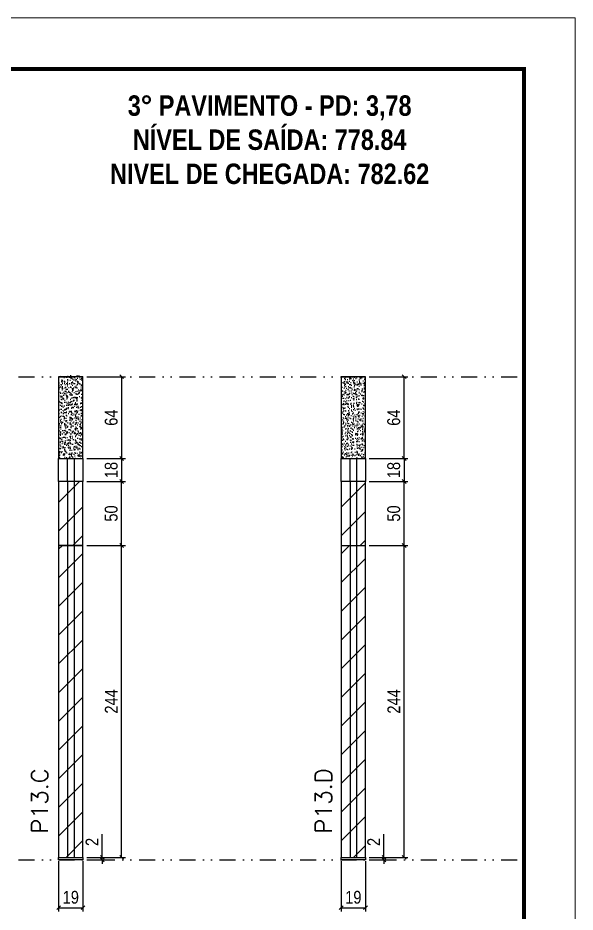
# Model space of a CAD drawing. Extents: x 2949 to 9203, y -16089 to 12527.
# Drawn here: x 3999 to 4434, y -3104 to -2405 of the extents above; entities that cross this region are included whole.
import ezdxf

# ---------------------------------------------------------------- set-up
doc = ezdxf.new("R2010")
doc.units = 0
doc.linetypes.add('DASHED', pattern=[0.75, 0.5, -0.25])
doc.linetypes.add('DIVIDE2', pattern=[0.625, 0.25, -0.125, 0, -0.125, 0, -0.125])
for name, color, linetype in [('COTA', 241, 'Continuous'), ('NOMENCLATURA', 7, 'Continuous'), ('Nível', 160, 'Continuous'), ('Painéis', 200, 'Continuous'), ('SARR_2.2x7', 40, 'Continuous')]:
    doc.layers.add(name, color=color, linetype=linetype)
for name, color, linetype, lineweight in [('Folhas', 255, 'Continuous', 9), ('Hachura', 251, 'Continuous', 9), ('SARRAFO DE PRESSAO', 251, 'DASHED', 9), ('Texto Seção', 7, 'Continuous', 15)]:
    doc.layers.add(name, color=color, linetype=linetype, lineweight=lineweight)
doc.styles.add('COTA TECNICA', font='techl___.ttf', dxfattribs={"height": 10})
doc.styles.add('COTA TECNICA-50', font='techl___.ttf', dxfattribs={"height": 10})
doc.styles.add('REGUA-120', font='ROMANS.shx', dxfattribs={"height": 15})
doc.styles.add('ROMANC', font='techb___.ttf', dxfattribs={"height": 2.5})
doc.dimstyles.new('COTA PAINEL-50', dxfattribs={"dimtxt": 10, "dimasz": 3, "dimexe": 3, "dimexo": 3, "dimgap": 3, "dimtad": 1, "dimdec": 1, "dimzin": 12, "dimdsep": 46, "dimtxsty": 'COTA TECNICA-50', "dimblk1": 'OBLIQUE', "dimblk2": 'OBLIQUE', "dimsah": 1, "dimcen": 0.9, "dimclrd": 4, "dimclre": 4, "dimclrt": 240, "dimadec": 1, "dimazin": 3, "dimtfac": 1, "dimtdec": 1, "dimtmove": 0, "dimatfit": 3, "dimfxl": 1, "dimtolj": 1, "dimtzin": 12, "dimarcsym": 0})
doc.dimstyles.new('PAINEL', dxfattribs={"dimtxt": 10, "dimasz": 3, "dimexe": 3, "dimexo": 3, "dimgap": 3, "dimtad": 1, "dimdec": 1, "dimzin": 12, "dimdsep": 46, "dimtxsty": 'COTA TECNICA', "dimblk1": 'OBLIQUE', "dimblk2": 'OBLIQUE', "dimsah": 1, "dimcen": 0.9, "dimclrd": 4, "dimclre": 4, "dimclrt": 240, "dimadec": 1, "dimazin": 3, "dimtfac": 1, "dimtdec": 1, "dimtmove": 0, "dimatfit": 3, "dimfxl": 1, "dimtolj": 1, "dimtzin": 12, "dimarcsym": 0})
pattern_1 = [(45, (-129255.467, -35347.797), (-11.2253202, 11.2253202), [])]
pattern_2 = [(45, (0, 3445.725), (-11.22532, 11.22532), [])]

# ---------------------------------------------------------------- blocks, each defined once
blk = doc.blocks.new('9999999999')
at = {"layer": 'Folhas'}
blk.add_lwpolyline([(98138.98, 34190.21), (99623.98, 34190.21), (99623.98, 35240.21), (98138.98, 35240.21)], close=True, dxfattribs=at)
at = {"layer": 'Folhas', "color": 30, "const_width": 3}
blk.add_lwpolyline([(98213.98, 34230.21), (99583.98, 34230.21), (99583.98, 35200.21), (98213.98, 35200.21)], close=True, dxfattribs=at)
blk = doc.blocks.new('_Oblique')
at = {"color": 0, "linetype": 'ByBlock', "lineweight": -2}
blk.add_line((-0.5, -0.5), (0.5, 0.5), dxfattribs=at)
blk = doc.blocks.new('*D1605')
at = {"layer": 'COTA', "color": 4, "lineweight": -2, "transparency": 16777216}
for p, q in [((4030.45, -3064.46), (4030.45, -3103.8)), ((4049.45, -3064.46), (4049.45, -3103.8)), ((4030.45, -3100.8), (4049.45, -3100.8))]:
    blk.add_line(p, q, dxfattribs=at)
at = {"layer": 'Defpoints', "color": 0, "transparency": 16777216}
for p in [(4030.45, -3061.46), (4049.45, -3061.46), (4049.45, -3100.8)]:
    blk.add_point(p, dxfattribs=at)
at = {"layer": 'COTA', "color": 4, "lineweight": -2, "transparency": 16777216, "xscale": 3, "yscale": 3, "zscale": 3, "rotation": 180}
blk.add_blockref('_Oblique', (4030.45, -3100.8), dxfattribs=at)
at = {"layer": 'COTA', "color": 4, "lineweight": -2, "transparency": 16777216, "xscale": 3, "yscale": 3, "zscale": 3}
blk.add_blockref('_Oblique', (4049.45, -3100.8), dxfattribs=at)
at = {"layer": 'COTA', "color": 240, "transparency": 16777216, "insert": (4039.95, -3092.72), "char_height": 10, "attachment_point": 5, "style": 'COTA TECNICA'}
blk.add_mtext('\\A1;19', dxfattribs=at)
blk = doc.blocks.new('*D1606')
at = {"layer": 'COTA', "color": 4, "lineweight": -2, "transparency": 16777216}
for p, q in [((4251.23, -3064.46), (4251.23, -3103.8)), ((4270.23, -3064.46), (4270.23, -3103.8)), ((4251.23, -3100.8), (4270.23, -3100.8))]:
    blk.add_line(p, q, dxfattribs=at)
at = {"layer": 'Defpoints', "color": 0, "transparency": 16777216}
for p in [(4251.23, -3061.46), (4270.23, -3061.46), (4270.23, -3100.8)]:
    blk.add_point(p, dxfattribs=at)
at = {"layer": 'COTA', "color": 4, "lineweight": -2, "transparency": 16777216, "xscale": 3, "yscale": 3, "zscale": 3, "rotation": 180}
blk.add_blockref('_Oblique', (4251.23, -3100.8), dxfattribs=at)
at = {"layer": 'COTA', "color": 4, "lineweight": -2, "transparency": 16777216, "xscale": 3, "yscale": 3, "zscale": 3}
blk.add_blockref('_Oblique', (4270.23, -3100.8), dxfattribs=at)
at = {"layer": 'COTA', "color": 240, "transparency": 16777216, "insert": (4260.73, -3092.72), "char_height": 10, "attachment_point": 5, "style": 'COTA TECNICA'}
blk.add_mtext('\\A1;19', dxfattribs=at)
blk = doc.blocks.new('*D1607')
at = {"layer": 'COTA', "color": 4, "lineweight": -2, "transparency": 16777216}
for p, q in [((4273.23, -2685.46), (4303.44, -2685.46)), ((4300.44, -2749.46), (4300.44, -2685.46)), ((4273.23, -2749.46), (4303.44, -2749.46))]:
    blk.add_line(p, q, dxfattribs=at)
at = {"layer": 'Defpoints', "color": 0, "transparency": 16777216}
for p in [(4270.23, -2685.46), (4300.44, -2685.46), (4270.23, -2749.46)]:
    blk.add_point(p, dxfattribs=at)
at = {"layer": 'COTA', "color": 4, "lineweight": -2, "transparency": 16777216, "xscale": 3, "yscale": 3, "zscale": 3}
for p, rotation in [((4300.44, -2685.46), 90), ((4300.44, -2749.46), 270)]:
    blk.add_blockref('_Oblique', p, dxfattribs=dict(at, rotation=rotation))
at = {"layer": 'COTA', "color": 240, "transparency": 16777216, "insert": (4292.34, -2717.46), "char_height": 10, "attachment_point": 5, "rotation": 90, "style": 'COTA TECNICA'}
blk.add_mtext('\\A1;64', dxfattribs=at)
blk = doc.blocks.new('*D1608')
at = {"layer": 'COTA', "color": 4, "lineweight": -2, "transparency": 16777216}
for p, q in [((4064.54, -3061.46), (4064.54, -3043.35)), ((4052.45, -3061.46), (4067.54, -3061.46)), ((4052.45, -3063.46), (4067.54, -3063.46)), ((4064.54, -3063.46), (4064.54, -3061.46)), ((4064.54, -3063.46), (4064.54, -3066.46))]:
    blk.add_line(p, q, dxfattribs=at)
at = {"layer": 'Defpoints', "color": 0, "transparency": 16777216}
for p in [(4049.45, -3061.46), (4049.45, -3063.46), (4064.54, -3061.46)]:
    blk.add_point(p, dxfattribs=at)
at = {"layer": 'COTA', "color": 4, "lineweight": -2, "transparency": 16777216, "xscale": 3, "yscale": 3, "zscale": 3}
for p, rotation in [((4064.54, -3061.46), 270), ((4064.54, -3063.46), 90)]:
    blk.add_blockref('_Oblique', p, dxfattribs=dict(at, rotation=rotation))
at = {"layer": 'COTA', "color": 240, "transparency": 16777216, "insert": (4056.54, -3049.4), "char_height": 10, "attachment_point": 5, "rotation": 90, "style": 'COTA TECNICA-50'}
blk.add_mtext('\\A1;2', dxfattribs=at)
blk = doc.blocks.new('*D1642')
at = {"layer": 'COTA', "color": 4, "linetype": 'ByBlock', "lineweight": -2, "transparency": 16777216}
for p, q in [((4052.45, -2685.46), (4082.66, -2685.46)), ((4079.66, -2685.46), (4079.66, -2749.46)), ((4052.45, -2749.46), (4082.66, -2749.46))]:
    blk.add_line(p, q, dxfattribs=at)
at = {"layer": 'Defpoints', "color": 0, "linetype": 'ByBlock', "transparency": 16777216}
for p in [(4049.45, -2685.46), (4049.45, -2749.46), (4079.66, -2749.46)]:
    blk.add_point(p, dxfattribs=at)
at = {"layer": 'COTA', "color": 4, "linetype": 'ByBlock', "lineweight": -2, "transparency": 16777216, "xscale": 3, "yscale": 3, "zscale": 3}
for p, rotation in [((4079.66, -2685.46), 90), ((4079.66, -2749.46), 270)]:
    blk.add_blockref('_Oblique', p, dxfattribs=dict(at, rotation=rotation))
at = {"layer": 'COTA', "color": 240, "linetype": 'ByBlock', "transparency": 16777216, "insert": (4071.55, -2717.46), "char_height": 10, "attachment_point": 5, "rotation": 90, "style": 'COTA TECNICA'}
blk.add_mtext('\\A1;64', dxfattribs=at)
blk = doc.blocks.new('*D1643')
at = {"layer": 'COTA', "color": 4, "linetype": 'ByBlock', "lineweight": -2, "transparency": 16777216}
for p, q in [((4052.45, -2817.46), (4082.66, -2817.46)), ((4079.66, -3061.46), (4079.66, -2817.46)), ((4052.45, -3061.46), (4082.66, -3061.46))]:
    blk.add_line(p, q, dxfattribs=at)
at = {"layer": 'Defpoints', "color": 0, "linetype": 'ByBlock', "transparency": 16777216}
for p in [(4049.45, -2817.46), (4079.66, -2817.46), (4049.45, -3061.46)]:
    blk.add_point(p, dxfattribs=at)
at = {"layer": 'COTA', "color": 4, "linetype": 'ByBlock', "lineweight": -2, "transparency": 16777216, "xscale": 3, "yscale": 3, "zscale": 3}
for p, rotation in [((4079.66, -2817.46), 90), ((4079.66, -3061.46), 270)]:
    blk.add_blockref('_Oblique', p, dxfattribs=dict(at, rotation=rotation))
at = {"layer": 'COTA', "color": 240, "linetype": 'ByBlock', "transparency": 16777216, "insert": (4071.58, -2939.46), "char_height": 10, "attachment_point": 5, "rotation": 90, "style": 'COTA TECNICA'}
blk.add_mtext('\\A1;244', dxfattribs=at)
blk = doc.blocks.new('*D1649')
at = {"layer": 'COTA', "color": 4, "linetype": 'ByBlock', "lineweight": -2, "transparency": 16777216}
for p, q in [((4052.45, -2767.46), (4082.66, -2767.46)), ((4079.66, -2817.46), (4079.66, -2767.46)), ((4052.45, -2817.46), (4082.66, -2817.46))]:
    blk.add_line(p, q, dxfattribs=at)
at = {"layer": 'Defpoints', "color": 0, "linetype": 'ByBlock', "transparency": 16777216}
for p in [(4049.45, -2767.46), (4079.66, -2767.46), (4049.45, -2817.46)]:
    blk.add_point(p, dxfattribs=at)
at = {"layer": 'COTA', "color": 4, "linetype": 'ByBlock', "lineweight": -2, "transparency": 16777216, "xscale": 3, "yscale": 3, "zscale": 3}
for p, rotation in [((4079.66, -2767.46), 90), ((4079.66, -2817.46), 270)]:
    blk.add_blockref('_Oblique', p, dxfattribs=dict(at, rotation=rotation))
at = {"layer": 'COTA', "color": 240, "linetype": 'ByBlock', "transparency": 16777216, "insert": (4071.55, -2792.46), "char_height": 10, "attachment_point": 5, "rotation": 90, "style": 'COTA TECNICA'}
blk.add_mtext('\\A1;50', dxfattribs=at)
blk = doc.blocks.new('*D1628')
at = {"layer": 'COTA', "color": 4, "linetype": 'ByBlock', "lineweight": -2, "transparency": 16777216}
for p, q in [((4273.23, -2817.46), (4303.44, -2817.46)), ((4300.44, -3061.46), (4300.44, -2817.46)), ((4273.23, -3061.46), (4303.44, -3061.46))]:
    blk.add_line(p, q, dxfattribs=at)
at = {"layer": 'Defpoints', "color": 0, "linetype": 'ByBlock', "transparency": 16777216}
for p in [(4270.23, -2817.46), (4300.44, -2817.46), (4270.23, -3061.46)]:
    blk.add_point(p, dxfattribs=at)
at = {"layer": 'COTA', "color": 4, "linetype": 'ByBlock', "lineweight": -2, "transparency": 16777216, "xscale": 3, "yscale": 3, "zscale": 3}
for p, rotation in [((4300.44, -2817.46), 90), ((4300.44, -3061.46), 270)]:
    blk.add_blockref('_Oblique', p, dxfattribs=dict(at, rotation=rotation))
at = {"layer": 'COTA', "color": 240, "linetype": 'ByBlock', "transparency": 16777216, "insert": (4292.37, -2939.46), "char_height": 10, "attachment_point": 5, "rotation": 90, "style": 'COTA TECNICA'}
blk.add_mtext('\\A1;244', dxfattribs=at)
blk = doc.blocks.new('*D1629')
at = {"layer": 'COTA', "color": 4, "linetype": 'ByBlock', "lineweight": -2, "transparency": 16777216}
for p, q in [((4273.23, -2767.46), (4303.44, -2767.46)), ((4300.44, -2817.46), (4300.44, -2767.46)), ((4273.23, -2817.46), (4303.44, -2817.46))]:
    blk.add_line(p, q, dxfattribs=at)
at = {"layer": 'Defpoints', "color": 0, "linetype": 'ByBlock', "transparency": 16777216}
for p in [(4270.23, -2767.46), (4300.44, -2767.46), (4270.23, -2817.46)]:
    blk.add_point(p, dxfattribs=at)
at = {"layer": 'COTA', "color": 4, "linetype": 'ByBlock', "lineweight": -2, "transparency": 16777216, "xscale": 3, "yscale": 3, "zscale": 3}
for p, rotation in [((4300.44, -2767.46), 90), ((4300.44, -2817.46), 270)]:
    blk.add_blockref('_Oblique', p, dxfattribs=dict(at, rotation=rotation))
at = {"layer": 'COTA', "color": 240, "linetype": 'ByBlock', "transparency": 16777216, "insert": (4292.33, -2792.46), "char_height": 10, "attachment_point": 5, "rotation": 90, "style": 'COTA TECNICA'}
blk.add_mtext('\\A1;50', dxfattribs=at)
blk = doc.blocks.new('*D1650')
at = {"layer": 'COTA', "color": 4, "linetype": 'ByBlock', "lineweight": -2, "transparency": 16777216}
for p, q in [((4284.65, -3061.46), (4284.65, -3043.35)), ((4273.23, -3061.46), (4287.65, -3061.46)), ((4273.23, -3063.46), (4287.65, -3063.46)), ((4284.65, -3063.46), (4284.65, -3061.46)), ((4284.65, -3063.46), (4284.65, -3066.46))]:
    blk.add_line(p, q, dxfattribs=at)
at = {"layer": 'Defpoints', "color": 0, "linetype": 'ByBlock', "transparency": 16777216}
for p in [(4270.23, -3061.46), (4270.23, -3063.46), (4284.65, -3061.46)]:
    blk.add_point(p, dxfattribs=at)
at = {"layer": 'COTA', "color": 4, "linetype": 'ByBlock', "lineweight": -2, "transparency": 16777216, "xscale": 3, "yscale": 3, "zscale": 3}
for p, rotation in [((4284.65, -3061.46), 270), ((4284.65, -3063.46), 90)]:
    blk.add_blockref('_Oblique', p, dxfattribs=dict(at, rotation=rotation))
at = {"layer": 'COTA', "color": 240, "linetype": 'ByBlock', "transparency": 16777216, "insert": (4276.65, -3049.4), "char_height": 10, "attachment_point": 5, "rotation": 90, "style": 'COTA TECNICA'}
blk.add_mtext('\\A1;2', dxfattribs=at)
blk = doc.blocks.new('*D2823')
at = {"layer": 'COTA', "color": 4, "lineweight": -2, "transparency": 16777216}
for p, q in [((4052.45, -2749.46), (4082.66, -2749.46)), ((4079.66, -2749.46), (4079.66, -2767.46)), ((4052.45, -2767.46), (4082.66, -2767.46))]:
    blk.add_line(p, q, dxfattribs=at)
at = {"layer": 'Defpoints', "color": 0, "transparency": 16777216}
for p in [(4049.45, -2749.46), (4049.45, -2767.46), (4079.66, -2767.46)]:
    blk.add_point(p, dxfattribs=at)
at = {"layer": 'COTA', "color": 4, "lineweight": -2, "transparency": 16777216, "xscale": 3, "yscale": 3, "zscale": 3}
for p, rotation in [((4079.66, -2749.46), 90), ((4079.66, -2767.46), 270)]:
    blk.add_blockref('_Oblique', p, dxfattribs=dict(at, rotation=rotation))
at = {"layer": 'COTA', "color": 240, "transparency": 16777216, "insert": (4071.56, -2758.46), "char_height": 10, "attachment_point": 5, "rotation": 90, "style": 'COTA TECNICA-50'}
blk.add_mtext('\\A1;18', dxfattribs=at)
blk = doc.blocks.new('*D2824')
at = {"layer": 'COTA', "color": 4, "lineweight": -2, "transparency": 16777216}
for p, q in [((4273.23, -2749.46), (4303.44, -2749.46)), ((4300.44, -2749.46), (4300.44, -2767.46)), ((4273.23, -2767.46), (4303.44, -2767.46))]:
    blk.add_line(p, q, dxfattribs=at)
at = {"layer": 'Defpoints', "color": 0, "transparency": 16777216}
for p in [(4270.23, -2749.46), (4270.23, -2767.46), (4300.44, -2767.46)]:
    blk.add_point(p, dxfattribs=at)
at = {"layer": 'COTA', "color": 4, "lineweight": -2, "transparency": 16777216, "xscale": 3, "yscale": 3, "zscale": 3}
for p, rotation in [((4300.44, -2749.46), 90), ((4300.44, -2767.46), 270)]:
    blk.add_blockref('_Oblique', p, dxfattribs=dict(at, rotation=rotation))
at = {"layer": 'COTA', "color": 240, "transparency": 16777216, "insert": (4292.35, -2758.46), "char_height": 10, "attachment_point": 5, "rotation": 90, "style": 'COTA TECNICA-50'}
blk.add_mtext('\\A1;18', dxfattribs=at)

msp = doc.modelspace()

# ---------------------------------------------------------------- hatches: boundary and pattern name
at = {"layer": 'COTA', "linetype": 'ByBlock'}
h = msp.add_hatch(dxfattribs=at)
h.set_pattern_fill('AR-CONC', color=256, scale=0.03)
h.set_pattern_definition([(50, (-127700.655, -30751.4963), (5.46554007, -0.47817257), [0.5715, -6.2865]), (355, (-127700.655, -30751.496), (-1.05730264, 5.73170536), [0.4572, -5.02921753]), (100.4514447, (-127700.1994, -30751.536), (4.40823741, 5.25353256), [0.48570026, -5.34270734]), (46.1842, (-127700.655, -30749.972), (8.13237123, -1.26126984), [0.85725, -9.42975]), (96.6355576, (-127699.977, -30750.077), (7.122124, 7.42278374), [0.7285507, -8.01406824]), (351.184151, (-127700.655, -30749.972), (7.122124, 7.42278374), [0.685799, -7.54379196]), (21, (-127699.893, -30750.3533), (4.54843174, -3.06795595), [0.5715, -6.2865]), (326, (-127699.893, -30750.353), (1.85406085, 5.52563898), [0.4572, -5.0292]), (71.451445, (-127699.514, -30750.609), (6.40249258, 2.45768307), [0.48570026, -5.34269813]), (37.5, (-127700.6549, -30751.4963), (0.092658098, 2.536651166), [0, -4.96824, 0, -5.1054, 0, -5.04825]), (7.5, (-127700.655, -30751.4963), (2.004589875, 3.005417245), [0, -2.91084, 0, -4.85394, 0, -1.92405]), (327.5, (-127702.3542, -30751.4963), (4.067717855, -0.17186232), [0, -1.905, 0, -5.9436, 0, -7.8867]), (317.5, (-127703.116, -30751.4963), (4.44387544, 0.76279473), [0, -2.4765, 0, -3.94716, 0, -5.6007])])
h.paths.add_polyline_path([(4030.82, -2749.46), (4049.07, -2749.46), (4048.45, -2684.46), (4030.2, -2684.46)])
h = msp.add_hatch(dxfattribs=at)
h.set_pattern_fill('AR-CONC', color=256, scale=0.03)
h.set_pattern_definition([(50, (-127663.04, -30752.4963), (5.46554007, -0.47817257), [0.5715, -6.2865]), (355, (-127663.04, -30752.496), (-1.05730264, 5.73170536), [0.4572, -5.02921753]), (100.4514447, (-127662.5846, -30752.536), (4.40823741, 5.25353256), [0.48570026, -5.34270734]), (46.1842, (-127663.04, -30750.972), (8.13237123, -1.26126984), [0.85725, -9.42975]), (96.6355576, (-127662.3624, -30751.077), (7.122124, 7.42278374), [0.7285507, -8.01406824]), (351.184151, (-127663.04, -30750.972), (7.122124, 7.42278374), [0.685799, -7.54379196]), (21, (-127662.278, -30751.3533), (4.54843174, -3.06795595), [0.5715, -6.2865]), (326, (-127662.278, -30751.353), (1.85406085, 5.52563898), [0.4572, -5.0292]), (71.451445, (-127661.899, -30751.609), (6.40249258, 2.45768307), [0.48570026, -5.34269813]), (37.5, (-127663.0401, -30752.4963), (0.092658098, 2.536651166), [0, -4.96824, 0, -5.1054, 0, -5.04825]), (7.5, (-127663.04, -30752.4963), (2.004589875, 3.005417245), [0, -2.91084, 0, -4.85394, 0, -1.92405]), (327.5, (-127664.7394, -30752.4963), (4.067717855, -0.17186232), [0, -1.905, 0, -5.9436, 0, -7.8867]), (317.5, (-127665.5014, -30752.4963), (4.44387544, 0.76279473), [0, -2.4765, 0, -3.94716, 0, -5.6007])])
h.paths.add_polyline_path([(4251.23, -2749.46), (4270.23, -2749.46), (4270.23, -2685.46), (4251.23, -2685.46)])
at = {"layer": 'Hachura'}
h = msp.add_hatch(dxfattribs=at)
h.set_pattern_fill('ANSI31', color=256, scale=5)
h.set_pattern_definition(pattern_2)
h.paths.add_polyline_path([(4049.45, -2767.46), (4030.45, -2767.46), (4030.45, -2817.46), (4049.45, -2817.46)])
h = msp.add_hatch(dxfattribs=at)
h.set_pattern_fill('ANSI31', color=256, scale=5)
h.set_pattern_definition(pattern_2)
h.paths.add_polyline_path([(4270.23, -2767.46), (4251.23, -2767.46), (4251.23, -2817.46), (4270.23, -2817.46)])
at = {"layer": 'Hachura', "linetype": 'ByBlock'}
h = msp.add_hatch(dxfattribs=at)
h.set_pattern_fill('ANSI31', color=256, scale=5)
h.set_pattern_definition(pattern_1)
h.paths.add_polyline_path([(4049.45, -2817.46), (4030.45, -2817.46), (4030.45, -3061.46), (4049.45, -3061.46)])
h = msp.add_hatch(dxfattribs=at)
h.set_pattern_fill('ANSI31', color=256, scale=5)
h.set_pattern_definition(pattern_1)
h.paths.add_polyline_path([(4270.23, -2817.46), (4251.23, -2817.46), (4251.23, -3061.46), (4270.23, -3061.46)])

# ---------------------------------------------------------------- linework, layer by layer
at = {"layer": 'COTA', "linetype": 'ByBlock'}
for points in [[(4030.45, -2749.46), (4049.45, -2749.46), (4049.45, -2685.46), (4030.45, -2685.46)], [(4251.23, -2749.46), (4270.23, -2749.46), (4270.23, -2685.46), (4251.23, -2685.46)]]:
    msp.add_lwpolyline(points, close=True, dxfattribs=at)
at = {"layer": 'Nível', "color": 4, "linetype": 'DIVIDE2', "ltscale": 50}
for p, q in [((3024.03, -2685.46), (4394.03, -2685.46)), ((3024.03, -3063.46), (4394.03, -3063.46))]:
    msp.add_line(p, q, dxfattribs=at)
at = {"layer": 'Painéis'}
for p, q in [((4030.45, -2749.46), (4049.45, -2749.46)), ((4030.45, -2767.46), (4030.45, -2749.46)), ((4049.45, -2749.46), (4049.45, -2767.46)), ((4251.23, -2749.46), (4270.23, -2749.46)), ((4251.23, -2767.46), (4251.23, -2749.46)), ((4270.23, -2749.46), (4270.23, -2767.46)), ((4049.45, -2767.46), (4030.45, -2767.46)), ((4270.23, -2767.46), (4251.23, -2767.46)), ((4251.23, -2767.46), (4251.23, -3061.46)), ((4270.23, -3061.46), (4270.23, -2767.46)), ((4251.23, -2817.46), (4270.23, -2817.46)), ((4251.23, -3061.46), (4270.23, -3061.46)), ((4251.23, -3061.46), (4270.23, -3061.46)), ((4251.23, -3063.46), (4251.23, -3061.46)), ((4270.23, -3063.46), (4251.23, -3063.46)), ((4270.23, -3061.46), (4270.23, -3063.46))]:
    msp.add_line(p, q, dxfattribs=at)
for points in [[(4030.45, -2817.46), (4049.45, -2817.46), (4049.45, -2767.46), (4030.45, -2767.46)], [(4030.45, -3061.46), (4049.45, -3061.46), (4049.45, -2817.46), (4030.45, -2817.46)], [(4030.45, -3061.46), (4049.45, -3061.46), (4049.45, -3063.46), (4030.45, -3063.46)]]:
    msp.add_lwpolyline(points, close=True, dxfattribs=at)
at = {"layer": 'SARR_2.2x7'}
for p, q in [((4037.45, -2767.46), (4037.45, -2749.46)), ((4042.45, -2749.46), (4042.45, -2767.46)), ((4258.23, -2767.46), (4258.23, -2749.46)), ((4263.23, -2749.46), (4263.23, -2767.46)), ((4037.45, -2767.46), (4037.45, -3061.46)), ((4042.45, -2767.46), (4042.45, -3061.46)), ((4258.23, -2767.46), (4258.23, -3061.46)), ((4263.23, -2767.46), (4263.23, -3061.46))]:
    msp.add_line(p, q, dxfattribs=at)

# ---------------------------------------------------------------- block references
at = {"layer": 'SARRAFO DE PRESSAO', "color": 6, "linetype": 'ByBlock'}
msp.add_blockref('9999999999', (-95189.94, -37644.95), dxfattribs=at)

# ---------------------------------------------------------------- texts
at = {"layer": 'NOMENCLATURA', "color": 2, "insert": (4195.36, -2438.68), "char_height": 16, "attachment_point": 2, "style": 'ROMANC'}
msp.add_mtext_dynamic_manual_height_columns('\\P3° PAVIMENTO - PD: 3,78\\PNÍVEL DE SAÍDA: 778.84\\PNIVEL DE CHEGADA: 782.62', width=300.2766, gutter_width=1, heights=[0], dxfattribs=at)
at = {"layer": 'Texto Seção', "char_height": 13, "width": 285.3299, "attachment_point": 7, "rotation": 90, "style": 'REGUA-120'}
for s, insert in [('P13.C', (4022.12, -3042.99)), ('P13.D', (4243.91, -3042.99))]:
    msp.add_mtext(s, dxfattribs=dict(at, insert=insert))

# ---------------------------------------------------------------- dimensions: what is measured, and where the dimension line sits
at = {"layer": 'COTA', "linetype": 'ByBlock'}
for base, p1, p2, picture, middle in [((4079.66, -2749.46), (4049.45, -2685.46), (4049.45, -2749.46), '*D1642', (4071.55, -2717.46)), ((4079.66, -2817.46), (4049.45, -3061.46), (4049.45, -2817.46), '*D1643', (4071.58, -2939.46)), ((4300.44, -2817.46), (4270.23, -3061.46), (4270.23, -2817.46), '*D1628', (4292.37, -2939.46)), ((4284.65, -3061.46), (4270.23, -3063.46), (4270.23, -3061.46), '*D1650', (4276.65, -3049.4))]:
    dim = msp.add_linear_dim(base=base, p1=p1, p2=p2, angle=90, dimstyle='PAINEL', dxfattribs=at)
    dim.commit()
    dim.dimension.update_dxf_attribs({"geometry": picture, "text_midpoint": middle})
at = {"layer": 'COTA'}
dim = msp.add_linear_dim(base=(4300.44, -2685.46), p1=(4270.23, -2749.46), p2=(4270.23, -2685.46), angle=90, dimstyle='PAINEL', override={"dimarcsym": 2}, dxfattribs=at)
dim.commit()
dim.dimension.update_dxf_attribs({"geometry": '*D1607', "text_midpoint": (4292.34, -2717.46)})
for base, p1, p2, picture, middle in [((4079.66, -2767.46), (4049.45, -2749.46), (4049.45, -2767.46), '*D2823', (4071.56, -2758.46)), ((4300.44, -2767.46), (4270.23, -2749.46), (4270.23, -2767.46), '*D2824', (4292.35, -2758.46))]:
    dim = msp.add_linear_dim(base=base, p1=p1, p2=p2, angle=90, dimstyle='COTA PAINEL-50', dxfattribs=at)
    dim.commit()
    dim.dimension.update_dxf_attribs({"geometry": picture, "text_midpoint": middle})
at = {"layer": 'COTA', "linetype": 'ByBlock'}
for base, p1, p2, picture, middle in [((4079.66, -2767.46), (4049.45, -2817.46), (4049.45, -2767.46), '*D1649', (4071.55, -2792.46)), ((4300.44, -2767.46), (4270.23, -2817.46), (4270.23, -2767.46), '*D1629', (4292.33, -2792.46))]:
    dim = msp.add_linear_dim(base=base, p1=p1, p2=p2, angle=90, dimstyle='PAINEL', override={"dimtmove": 1}, dxfattribs=at)
    dim.commit()
    dim.dimension.update_dxf_attribs({"geometry": picture, "text_midpoint": middle})
at = {"layer": 'COTA'}
dim = msp.add_linear_dim(base=(4064.54, -3061.46), p1=(4049.45, -3063.46), p2=(4049.45, -3061.46), angle=90, dimstyle='COTA PAINEL-50', dxfattribs=at)
dim.commit()
dim.dimension.update_dxf_attribs({"geometry": '*D1608', "text_midpoint": (4064.54, -3049.4), "dimtype": 160})
for base, p1, p2, picture, middle in [((4049.45, -3100.8), (4030.45, -3061.46), (4049.45, -3061.46), '*D1605', (4039.95, -3092.72)), ((4270.23, -3100.8), (4251.23, -3061.46), (4270.23, -3061.46), '*D1606', (4260.73, -3092.72))]:
    dim = msp.add_linear_dim(base=base, p1=p1, p2=p2, dimstyle='PAINEL', override={"dimarcsym": 2}, dxfattribs=at)
    dim.commit()
    dim.dimension.update_dxf_attribs({"geometry": picture, "text_midpoint": middle})

doc.saveas('drawing.dxf')
